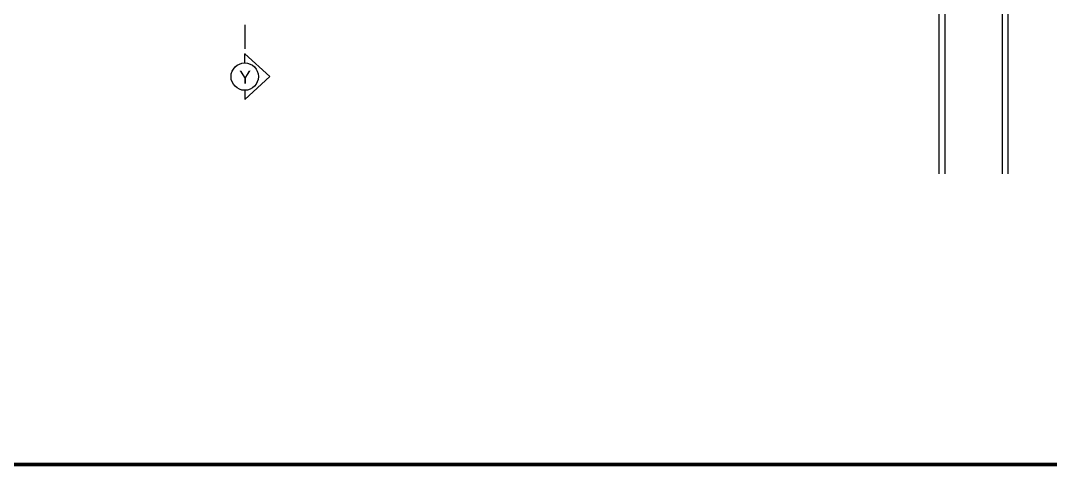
# Model space of a CAD drawing. Header units: millimetres. Extents: x 982 to 80582, y 687 to 58800.
# Drawn here: x 26962 to 53908, y 687 to 12349 of the extents above; entities that cross this region are included whole.
import ezdxf

# ---------------------------------------------------------------- set-up
doc = ezdxf.new("R2010")
doc.units = ezdxf.units.MM
doc.linetypes.add('CENTER', pattern=[2, 1.25, -0.25, 0.25, -0.25])
doc.layers.add('A-JALAN', color=11, linetype='Continuous')
doc.layers.add('A-SECLINE', color=3, linetype='CENTER')
doc.styles.add('ARIAL-SPEC', font='arial.ttf', dxfattribs={"height": 200})

msp = doc.modelspace()

# ---------------------------------------------------------------- linework, layer by layer
at = {"color": 7, "const_width": 100}
msp.add_lwpolyline([(1032.4, 737.3), (80532.4, 737.3)], dxfattribs=at)
at = {"layer": 'A-JALAN', "color": 8}
for p, q in [((50992.1, 16028.1), (50992.1, 8342.3)), ((51142.1, 16028.1), (51142.1, 8342.3)), ((52642.1, 16028.1), (52642.1, 8342.3)), ((52792.1, 16028.1), (52792.1, 8342.3))]:
    msp.add_line(p, q, dxfattribs=at)
at = {"layer": 'A-SECLINE', "color": 8, "linetype": 'CENTER', "ltscale": 500}
for p in [(32826.1, 12234.5), (32826.1, 11240.3)]:
    msp.add_line(p, (32826.1, 11477.1), dxfattribs=at)
at = {"layer": 'A-SECLINE', "color": 8, "linetype": 'Continuous', "ltscale": 500}
for p, q in [((33483.2, 10883), (32826.1, 11477.1)), ((33483.2, 10883), (32826.1, 10289)), ((32826.1, 10525.7), (32826.1, 10289))]:
    msp.add_line(p, q, dxfattribs=at)
msp.add_circle((32826.1, 10883), 357.3, dxfattribs=at)

# ---------------------------------------------------------------- texts
at = {"layer": 'A-SECLINE', "color": 8, "linetype": 'CENTER', "ltscale": 500, "style": 'ARIAL-SPEC'}
msp.add_attdef('Y', (32678.4, 10703.6), 'T1', height=337.5, dxfattribs=at)

doc.saveas('drawing.dxf')
